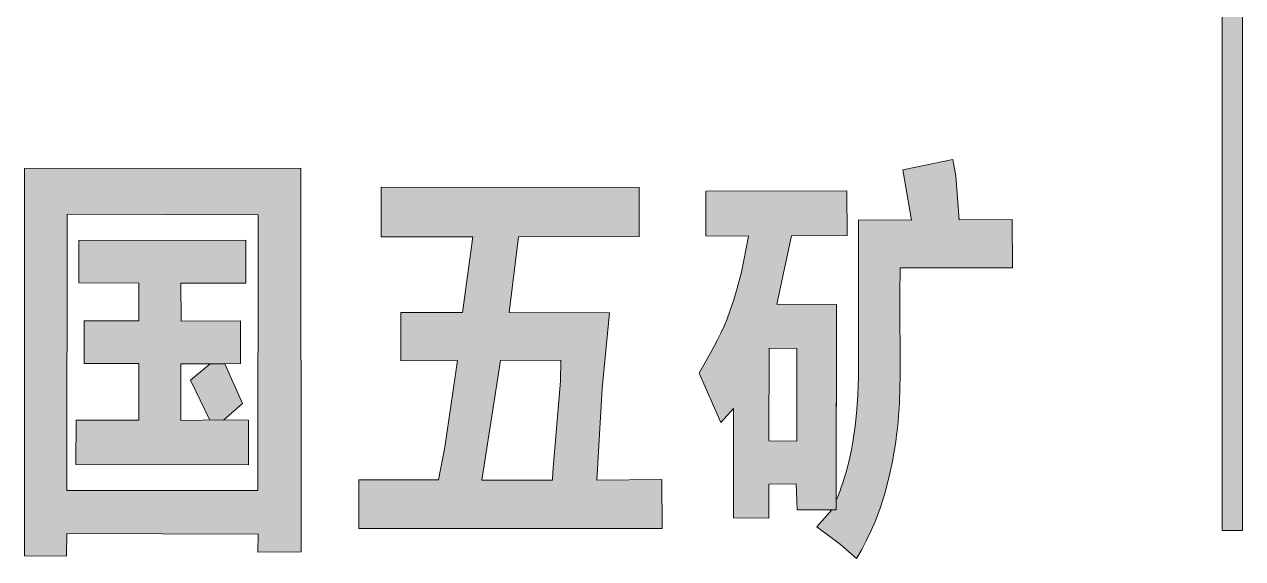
# Model space of a CAD drawing. Header units: millimetres. Extents: x 96 to 23960, y 200 to 17000.
# Drawn here: x 22186 to 22699, y 7680 to 7905 of the extents above; entities that cross this region are included whole.
import ezdxf

# ---------------------------------------------------------------- set-up
doc = ezdxf.new("R2010")
doc.units = ezdxf.units.MM
doc.linetypes.add('XKITLINE00', pattern=[0])
doc.layers.add('OtherObjectType', color=1, linetype='Continuous', lineweight=0)

# ---------------------------------------------------------------- blocks, each defined once
blk = doc.blocks.new('*A7')
at = {"layer": 'OtherObjectType'}
for points in [[(22699.26, 7691.82), (22690.77, 7691.83), (22690.7, 8224.53), (22699.33, 8224.53)], [(22499.55, 7729.6), (22511.29, 7729.51), (22511.31, 7768.54), (22532.45, 7834.93), (22532.5, 7816.12), (22509.04, 7816.04), (22502.91, 7787.26), (22528.04, 7787.02), (22527.98, 7700.55), (22511.47, 7700.58), (22511.08, 7711.51), (22499.58, 7711.42), (22499.57, 7697.09), (22484.65, 7697.12), (22484.56, 7743.29), (22479.25, 7737.37), (22470.22, 7758.1), (22476.23, 7769.02), (22477.8, 7771.95), (22479.28, 7774.94), (22480.66, 7777.99), (22481.94, 7781.1), (22483.14, 7784.26), (22484.78, 7789.08), (22486.24, 7793.98), (22487.94, 7800.64), (22490.04, 7810.78), (22490.91, 7815.9), (22472.97, 7816.04), (22472.91, 7834.87), (22532.45, 7834.93), (22602.08, 7822.85), (22579.85, 7822.72), (22578.44, 7841.25), (22577.06, 7848.13), (22556.09, 7843.87), (22559.75, 7822.66), (22537.4, 7822.71), (22537.4, 7760.77), (22537.37, 7756.8), (22537.09, 7748.84), (22536.68, 7742.86), (22536.08, 7736.91), (22535.56, 7732.97), (22534.93, 7729.06), (22534.2, 7725.17), (22533.36, 7721.33), (22532.39, 7717.52), (22531.86, 7715.64), (22531.3, 7713.77), (22530.7, 7711.92), (22530.08, 7710.08), (22529.41, 7708.26), (22528.72, 7706.45), (22527.98, 7704.66), (22527.98, 7700.55), (22526.16, 7700.56), (22519.82, 7693.33), (22529.82, 7685.96), (22536.45, 7680), (22538.69, 7683.82), (22540.76, 7687.76), (22542.68, 7691.81), (22544.45, 7695.97), (22546.57, 7701.65), (22548.43, 7707.47), (22550.02, 7713.41), (22551.66, 7720.95), (22552.17, 7723.72), (22552.63, 7726.5), (22553.04, 7729.28), (22553.41, 7732.07), (22553.72, 7734.86), (22554, 7737.66), (22554.23, 7740.47), (22554.43, 7743.27), (22554.59, 7746.08), (22554.82, 7751.72), (22554.95, 7757.36), (22554.77, 7791.3), (22554.88, 7802.58), (22602.26, 7802.58), (22602.08, 7822.85), (22532.45, 7834.93), (22511.31, 7768.54), (22499.64, 7768.67)], [(22203.51, 7708.71), (22284.02, 7708.68), (22284.11, 7824.83), (22185.58, 7844.41), (22302.17, 7844.55), (22302.34, 7682.88), (22283.99, 7682.78), (22284.13, 7690.26), (22203.53, 7690.63), (22203.42, 7681.1), (22185.62, 7681.13), (22185.58, 7844.41), (22284.11, 7824.83), (22203.68, 7825.09)], [(22411.64, 7754.84), (22411.87, 7763.58), (22386.44, 7763.52), (22432.35, 7783.53), (22429.3, 7751.71), (22427.05, 7713.05), (22454.34, 7713.28), (22454.51, 7692.74), (22326.66, 7692.72), (22326.69, 7713.17), (22360.25, 7713.23), (22362.87, 7726.99), (22368.21, 7763.49), (22344.39, 7763.41), (22344.32, 7783.72), (22370.36, 7783.71), (22374.77, 7815.55), (22336.05, 7815.61), (22336.11, 7836.57), (22444.78, 7836.31), (22444.81, 7815.71), (22393.99, 7815.53), (22389.99, 7783.71), (22432.35, 7783.53), (22386.44, 7763.52), (22378.52, 7713.12), (22408.32, 7713.12), (22408.51, 7716.61)], [(22233.88, 7796.02), (22208.56, 7796.24), (22208.59, 7814.11), (22278.99, 7814.2), (22279.04, 7796.12), (22251.56, 7796.05), (22251.65, 7780.12), (22276.68, 7780.22), (22276.73, 7762.23), (22270.08, 7762.08), (22251.58, 7762.14), (22251.61, 7738.21), (22269.75, 7738.41), (22280.05, 7738.27), (22280.08, 7719.54), (22207.34, 7719.6), (22207.4, 7738.27), (22233.82, 7738.28), (22233.79, 7762.22), (22210.77, 7762.19), (22210.82, 7780.2), (22233.8, 7780.14)], [(22263.76, 7738.35), (22255.66, 7755.18), (22263.92, 7762.1), (22270.08, 7762.08), (22277.62, 7745.36), (22269.75, 7738.41)]]:
    blk.add_hatch(color=7, dxfattribs=at).paths.add_polyline_path(points, flags=17)
at = {"layer": 'OtherObjectType', "color": 7, "linetype": 'XKITLINE00', "lineweight": 0}
for p, q in [((22690.7, 8224.53), (22690.77, 7691.83)), ((22690.77, 7691.83), (22690.7, 8224.53)), ((22699.26, 7691.82), (22699.33, 8224.53)), ((22699.33, 8224.53), (22699.26, 7691.82)), ((22556.09, 7843.87), (22577.06, 7848.13)), ((22577.06, 7848.13), (22556.09, 7843.87)), ((22577.06, 7848.13), (22578.44, 7841.25)), ((22578.44, 7841.25), (22577.06, 7848.13)), ((22302.17, 7844.55), (22185.58, 7844.41)), ((22185.58, 7844.41), (22302.17, 7844.55)), ((22185.58, 7844.41), (22185.62, 7681.13)), ((22185.62, 7681.13), (22185.58, 7844.41)), ((22302.34, 7682.88), (22302.17, 7844.55)), ((22302.17, 7844.55), (22302.34, 7682.88)), ((22559.75, 7822.66), (22556.09, 7843.87)), ((22556.09, 7843.87), (22559.75, 7822.66)), ((22578.44, 7841.25), (22579.85, 7822.72)), ((22579.85, 7822.72), (22578.44, 7841.25)), ((22336.11, 7836.57), (22336.05, 7815.61)), ((22336.05, 7815.61), (22336.11, 7836.57)), ((22444.78, 7836.31), (22336.11, 7836.57)), ((22336.11, 7836.57), (22444.78, 7836.31)), ((22444.81, 7815.71), (22444.78, 7836.31)), ((22444.78, 7836.31), (22444.81, 7815.71)), ((22472.91, 7834.87), (22532.45, 7834.93)), ((22532.45, 7834.93), (22472.91, 7834.87)), ((22472.97, 7816.04), (22472.91, 7834.87)), ((22472.91, 7834.87), (22472.97, 7816.04)), ((22532.45, 7834.93), (22532.5, 7816.12)), ((22532.5, 7816.12), (22532.45, 7834.93)), ((22203.51, 7708.71), (22203.68, 7825.09)), ((22203.68, 7825.09), (22203.51, 7708.71)), ((22203.68, 7825.09), (22284.11, 7824.83)), ((22284.11, 7824.83), (22203.68, 7825.09)), ((22284.11, 7824.83), (22284.02, 7708.68)), ((22284.02, 7708.68), (22284.11, 7824.83)), ((22537.4, 7760.77), (22537.4, 7822.71)), ((22537.4, 7822.71), (22559.75, 7822.66)), ((22559.75, 7822.66), (22537.4, 7822.71)), ((22537.4, 7822.71), (22537.4, 7760.77)), ((22579.85, 7822.72), (22602.08, 7822.85)), ((22602.08, 7822.85), (22579.85, 7822.72)), ((22602.08, 7822.85), (22602.26, 7802.58)), ((22602.26, 7802.58), (22602.08, 7822.85)), ((22208.59, 7814.11), (22208.56, 7796.24)), ((22278.99, 7814.2), (22208.59, 7814.11)), ((22279.04, 7796.12), (22278.99, 7814.2)), ((22336.05, 7815.61), (22374.77, 7815.55)), ((22374.77, 7815.55), (22336.05, 7815.61)), ((22374.77, 7815.55), (22370.36, 7783.71)), ((22370.36, 7783.71), (22374.77, 7815.55)), ((22389.99, 7783.71), (22393.99, 7815.53)), ((22393.99, 7815.53), (22389.99, 7783.71)), ((22393.99, 7815.53), (22444.81, 7815.71)), ((22444.81, 7815.71), (22393.99, 7815.53)), ((22490.91, 7815.9), (22472.97, 7816.04)), ((22472.97, 7816.04), (22490.91, 7815.9)), ((22490.04, 7810.78), (22490.91, 7815.9)), ((22490.91, 7815.9), (22490.04, 7810.78)), ((22509.04, 7816.04), (22502.91, 7787.26)), ((22502.91, 7787.26), (22509.04, 7816.04)), ((22532.5, 7816.12), (22509.04, 7816.04)), ((22509.04, 7816.04), (22532.5, 7816.12)), ((22487.94, 7800.64), (22490.04, 7810.78)), ((22490.04, 7810.78), (22487.94, 7800.64)), ((22486.24, 7793.98), (22487.94, 7800.64)), ((22487.94, 7800.64), (22486.24, 7793.98)), ((22554.88, 7802.58), (22554.77, 7791.3)), ((22554.77, 7791.3), (22554.88, 7802.58)), ((22602.26, 7802.58), (22554.88, 7802.58)), ((22554.88, 7802.58), (22602.26, 7802.58)), ((22208.56, 7796.24), (22233.88, 7796.02)), ((22233.88, 7796.02), (22233.8, 7780.14)), ((22251.56, 7796.05), (22279.04, 7796.12)), ((22251.65, 7780.12), (22251.56, 7796.05)), ((22484.78, 7789.08), (22486.24, 7793.98)), ((22486.24, 7793.98), (22484.78, 7789.08)), ((22483.14, 7784.26), (22484.78, 7789.08)), ((22484.78, 7789.08), (22483.14, 7784.26)), ((22554.77, 7791.3), (22554.95, 7757.36)), ((22554.95, 7757.36), (22554.77, 7791.3)), ((22370.36, 7783.71), (22344.32, 7783.72)), ((22344.32, 7783.72), (22344.39, 7763.41)), ((22344.39, 7763.41), (22344.32, 7783.72)), ((22344.32, 7783.72), (22370.36, 7783.71)), ((22432.35, 7783.53), (22389.99, 7783.71)), ((22389.99, 7783.71), (22432.35, 7783.53)), ((22429.3, 7751.71), (22432.35, 7783.53)), ((22432.35, 7783.53), (22429.3, 7751.71)), ((22481.94, 7781.1), (22483.14, 7784.26)), ((22483.14, 7784.26), (22481.94, 7781.1)), ((22502.91, 7787.26), (22528.04, 7787.02)), ((22528.04, 7787.02), (22502.91, 7787.26)), ((22527.98, 7700.55), (22528.04, 7787.02)), ((22528.04, 7787.02), (22527.98, 7704.66)), ((22210.82, 7780.2), (22210.77, 7762.19)), ((22233.8, 7780.14), (22210.82, 7780.2)), ((22276.68, 7780.22), (22251.65, 7780.12)), ((22276.73, 7762.23), (22276.68, 7780.22)), ((22480.66, 7777.99), (22481.94, 7781.1)), ((22481.94, 7781.1), (22480.66, 7777.99)), ((22477.8, 7771.95), (22479.28, 7774.94)), ((22479.28, 7774.94), (22477.8, 7771.95)), ((22479.28, 7774.94), (22480.66, 7777.99)), ((22480.66, 7777.99), (22479.28, 7774.94)), ((22470.22, 7758.1), (22476.23, 7769.02)), ((22476.23, 7769.02), (22470.22, 7758.1)), ((22476.23, 7769.02), (22477.8, 7771.95)), ((22477.8, 7771.95), (22476.23, 7769.02)), ((22499.55, 7729.6), (22499.64, 7768.67)), ((22499.64, 7768.67), (22499.55, 7729.6)), ((22499.64, 7768.67), (22511.31, 7768.54)), ((22511.31, 7768.54), (22499.64, 7768.67)), ((22511.31, 7768.54), (22511.29, 7729.51)), ((22511.29, 7729.51), (22511.31, 7768.54)), ((22344.39, 7763.41), (22368.21, 7763.49)), ((22368.21, 7763.49), (22344.39, 7763.41)), ((22368.21, 7763.49), (22362.87, 7726.99)), ((22362.87, 7726.99), (22368.21, 7763.49)), ((22378.52, 7713.12), (22386.44, 7763.52)), ((22386.44, 7763.52), (22378.52, 7713.12)), ((22386.44, 7763.52), (22411.87, 7763.58)), ((22411.87, 7763.58), (22386.44, 7763.52)), ((22411.87, 7763.58), (22411.64, 7754.84)), ((22411.64, 7754.84), (22411.87, 7763.58)), ((22210.77, 7762.19), (22233.79, 7762.22)), ((22233.79, 7762.22), (22233.82, 7738.28)), ((22251.61, 7738.21), (22251.58, 7762.14)), ((22270.08, 7762.08), (22251.58, 7762.14)), ((22251.58, 7762.14), (22251.61, 7738.21)), ((22263.92, 7762.1), (22255.66, 7755.18)), ((22270.08, 7762.08), (22276.73, 7762.23)), ((22277.62, 7745.36), (22270.08, 7762.08)), ((22479.25, 7737.37), (22470.22, 7758.1)), ((22470.22, 7758.1), (22479.25, 7737.37)), ((22537.37, 7756.8), (22537.4, 7760.77)), ((22537.4, 7760.77), (22537.37, 7756.8)), ((22255.66, 7755.18), (22263.76, 7738.35)), ((22411.64, 7754.84), (22408.51, 7716.61)), ((22408.51, 7716.61), (22411.64, 7754.84)), ((22537.09, 7748.84), (22537.37, 7756.8)), ((22537.37, 7756.8), (22537.09, 7748.84)), ((22554.95, 7757.36), (22554.82, 7751.72)), ((22554.82, 7751.72), (22554.95, 7757.36)), ((22427.05, 7713.05), (22429.3, 7751.71)), ((22429.3, 7751.71), (22427.05, 7713.05)), ((22536.68, 7742.86), (22537.09, 7748.84)), ((22537.09, 7748.84), (22536.68, 7742.86)), ((22554.82, 7751.72), (22554.59, 7746.08)), ((22554.59, 7746.08), (22554.82, 7751.72)), ((22269.75, 7738.41), (22277.62, 7745.36)), ((22484.56, 7743.29), (22479.25, 7737.37)), ((22479.25, 7737.37), (22484.56, 7743.29)), ((22484.65, 7697.12), (22484.56, 7743.29)), ((22484.56, 7743.29), (22484.65, 7697.12)), ((22536.08, 7736.91), (22536.68, 7742.86)), ((22536.68, 7742.86), (22536.08, 7736.91)), ((22554.43, 7743.27), (22554.23, 7740.47)), ((22554.23, 7740.47), (22554.43, 7743.27)), ((22554.59, 7746.08), (22554.43, 7743.27)), ((22554.43, 7743.27), (22554.59, 7746.08)), ((22207.4, 7738.27), (22207.34, 7719.6)), ((22233.82, 7738.28), (22207.4, 7738.27)), ((22251.61, 7738.21), (22269.75, 7738.41)), ((22280.05, 7738.27), (22269.75, 7738.41)), ((22280.08, 7719.54), (22280.05, 7738.27)), ((22554, 7737.66), (22553.72, 7734.86)), ((22553.72, 7734.86), (22554, 7737.66)), ((22554.23, 7740.47), (22554, 7737.66)), ((22554, 7737.66), (22554.23, 7740.47)), ((22534.93, 7729.06), (22535.56, 7732.97)), ((22535.56, 7732.97), (22534.93, 7729.06)), ((22535.56, 7732.97), (22536.08, 7736.91)), ((22536.08, 7736.91), (22535.56, 7732.97)), ((22553.41, 7732.07), (22553.04, 7729.28)), ((22553.04, 7729.28), (22553.41, 7732.07)), ((22553.72, 7734.86), (22553.41, 7732.07)), ((22553.41, 7732.07), (22553.72, 7734.86)), ((22362.87, 7726.99), (22360.25, 7713.23)), ((22360.25, 7713.23), (22362.87, 7726.99)), ((22511.29, 7729.51), (22499.55, 7729.6)), ((22499.55, 7729.6), (22511.29, 7729.51)), ((22534.2, 7725.17), (22534.93, 7729.06)), ((22534.93, 7729.06), (22534.2, 7725.17)), ((22553.04, 7729.28), (22552.63, 7726.5)), ((22552.63, 7726.5), (22553.04, 7729.28)), ((22533.36, 7721.33), (22534.2, 7725.17)), ((22534.2, 7725.17), (22533.36, 7721.33)), ((22552.17, 7723.72), (22551.66, 7720.95)), ((22551.66, 7720.95), (22552.17, 7723.72)), ((22552.63, 7726.5), (22552.17, 7723.72)), ((22552.17, 7723.72), (22552.63, 7726.5)), ((22207.34, 7719.6), (22280.08, 7719.54)), ((22408.51, 7716.61), (22408.32, 7713.12)), ((22408.32, 7713.12), (22408.51, 7716.61)), ((22531.86, 7715.64), (22532.39, 7717.52)), ((22532.39, 7717.52), (22531.86, 7715.64)), ((22532.39, 7717.52), (22533.36, 7721.33)), ((22533.36, 7721.33), (22532.39, 7717.52)), ((22551.66, 7720.95), (22550.02, 7713.41)), ((22550.02, 7713.41), (22551.66, 7720.95)), ((22326.69, 7713.17), (22326.66, 7692.72)), ((22326.66, 7692.72), (22326.69, 7713.17)), ((22360.25, 7713.23), (22326.69, 7713.17)), ((22326.69, 7713.17), (22360.25, 7713.23)), ((22408.32, 7713.12), (22378.52, 7713.12)), ((22378.52, 7713.12), (22408.32, 7713.12)), ((22454.34, 7713.28), (22427.05, 7713.05)), ((22427.05, 7713.05), (22454.34, 7713.28)), ((22454.51, 7692.74), (22454.34, 7713.28)), ((22454.34, 7713.28), (22454.51, 7692.74)), ((22499.58, 7711.42), (22499.57, 7697.09)), ((22499.57, 7697.09), (22499.58, 7711.42)), ((22511.08, 7711.51), (22499.58, 7711.42)), ((22499.58, 7711.42), (22511.08, 7711.51)), ((22511.47, 7700.58), (22511.08, 7711.51)), ((22511.08, 7711.51), (22511.47, 7700.58)), ((22530.08, 7710.08), (22530.7, 7711.92)), ((22530.7, 7711.92), (22530.08, 7710.08)), ((22530.7, 7711.92), (22531.3, 7713.77)), ((22531.3, 7713.77), (22530.7, 7711.92)), ((22531.3, 7713.77), (22531.86, 7715.64)), ((22531.86, 7715.64), (22531.3, 7713.77)), ((22550.02, 7713.41), (22548.43, 7707.47)), ((22548.43, 7707.47), (22550.02, 7713.41)), ((22284.02, 7708.68), (22203.51, 7708.71)), ((22203.51, 7708.71), (22284.02, 7708.68)), ((22527.98, 7704.66), (22528.72, 7706.45)), ((22528.72, 7706.45), (22527.98, 7704.66)), ((22528.72, 7706.45), (22529.41, 7708.26)), ((22529.41, 7708.26), (22528.72, 7706.45)), ((22529.41, 7708.26), (22530.08, 7710.08)), ((22530.08, 7710.08), (22529.41, 7708.26)), ((22548.43, 7707.47), (22546.57, 7701.65)), ((22546.57, 7701.65), (22548.43, 7707.47)), ((22546.57, 7701.65), (22544.45, 7695.97)), ((22544.45, 7695.97), (22546.57, 7701.65)), ((22499.57, 7697.09), (22484.65, 7697.12)), ((22484.65, 7697.12), (22499.57, 7697.09)), ((22526.16, 7700.56), (22511.47, 7700.58)), ((22511.47, 7700.58), (22527.98, 7700.55)), ((22519.82, 7693.33), (22526.16, 7700.56)), ((22526.16, 7700.56), (22519.82, 7693.33)), ((22544.45, 7695.97), (22542.68, 7691.81)), ((22542.68, 7691.81), (22544.45, 7695.97)), ((22326.66, 7692.72), (22454.51, 7692.74)), ((22454.51, 7692.74), (22326.66, 7692.72)), ((22529.82, 7685.96), (22519.82, 7693.33)), ((22519.82, 7693.33), (22529.82, 7685.96)), ((22542.68, 7691.81), (22540.76, 7687.76)), ((22540.76, 7687.76), (22542.68, 7691.81)), ((22690.77, 7691.83), (22699.26, 7691.82)), ((22699.26, 7691.82), (22690.77, 7691.83)), ((22203.42, 7681.1), (22203.53, 7690.63)), ((22203.53, 7690.63), (22203.42, 7681.1)), ((22203.53, 7690.63), (22284.13, 7690.26)), ((22284.13, 7690.26), (22203.53, 7690.63)), ((22284.13, 7690.26), (22283.99, 7682.78)), ((22283.99, 7682.78), (22284.13, 7690.26)), ((22536.45, 7680), (22529.82, 7685.96)), ((22529.82, 7685.96), (22536.45, 7680)), ((22540.76, 7687.76), (22538.69, 7683.82)), ((22538.69, 7683.82), (22540.76, 7687.76)), ((22185.62, 7681.13), (22203.42, 7681.1)), ((22203.42, 7681.1), (22185.62, 7681.13)), ((22283.99, 7682.78), (22302.34, 7682.88)), ((22302.34, 7682.88), (22283.99, 7682.78)), ((22538.69, 7683.82), (22536.45, 7680)), ((22536.45, 7680), (22538.69, 7683.82))]:
    blk.add_line(p, q, dxfattribs=at)

msp = doc.modelspace()

# ---------------------------------------------------------------- block references
at = {"lineweight": 0}
msp.add_blockref('*A7', (0, 0), dxfattribs=at)

doc.saveas('drawing.dxf')
